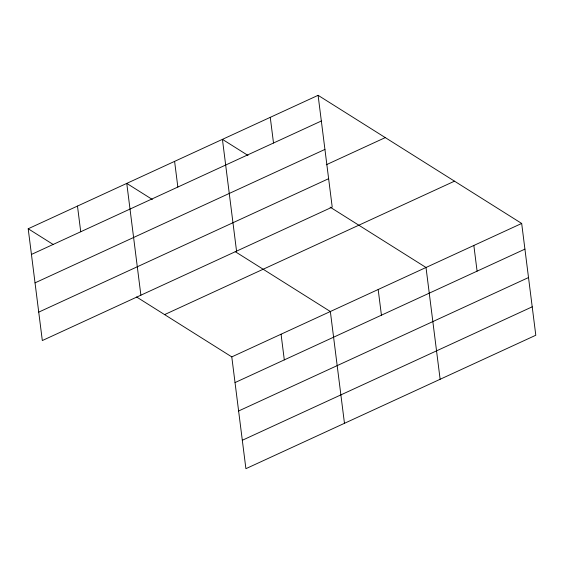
<?xml version="1.0" encoding="UTF-8"?>
<svg xmlns="http://www.w3.org/2000/svg" width="564" height="564" viewBox="0 0 564 564"><rect width="100%" height="100%" fill="white"/><g stroke="black" fill="none" stroke-linecap="round" stroke-linejoin="round"><path stroke-width="0.85" d="M318.096 95.323L332.217 207.108L42.321 340.55L28.2 228.758L318.096 95.323L521.679 223.45L535.8 335.242L245.904 468.677L231.783 356.892L136.615 296.995M31.443 254.442L321.339 120.999M35.031 282.86L324.934 149.418M326.288 164.758L385.275 137.602M38.733 312.132L328.629 178.696M164.596 314.606L454.499 181.171M231.783 356.892L521.679 223.45M235.026 382.575L524.922 249.133M238.614 410.987L528.51 277.551M242.316 440.265L532.212 306.823M247.991 155.438L222.427 139.357L236.556 251.142M330.109 207.129L426.01 267.484L440.131 379.276M152.322 199.473L126.766 183.392L140.887 295.176M235.181 251.629L330.349 311.525L344.47 423.31M28.2 228.758L53.03 244.388M473.845 245.467L477.088 271.15M378.176 289.501L381.426 315.184M270.262 117.34L273.512 143.023M281.062 334.205L284.305 359.888M174.6 161.374L177.843 187.058M77.48 206.071L80.73 231.755"/></g></svg>
